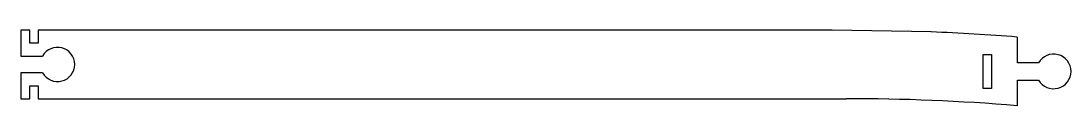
# Model space of a CAD drawing. Header units: millimetres. Extents: x -123 to 123, y -9 to 9.
import ezdxf

# ---------------------------------------------------------------- set-up
doc = ezdxf.new("R2010")
doc.units = ezdxf.units.MM
doc.layers.get('0').update_dxf_attribs({"linetype": 'CONTINUOUS'})

msp = doc.modelspace()

# ---------------------------------------------------------------- linework, layer by layer
for p, q in [((-120.56, 8.85), (-122.62, 8.85)), ((-122.62, 8.85), (-122.62, 2.8)), ((-120.56, 5.85), (-120.56, 8.85)), ((66.82, 8.85), (-118.61, 8.85)), ((-118.61, 8.85), (-118.61, 5.85)), ((89.92, 8.46), (66.82, 8.85)), ((-118.61, 5.85), (-120.56, 5.85)), ((110.09, 1.22), (110.09, 7.25)), ((-122.62, 2.8), (-117.57, 2.8)), ((102.09, 3.17), (104.04, 3.17)), ((102.09, -4.78), (102.09, 3.17)), ((104.04, 3.17), (104.04, -4.78)), ((115.05, 1.22), (110.09, 1.22)), ((-117.57, -1.15), (-122.62, -1.15)), ((-122.62, -1.15), (-122.62, -7.2)), ((-120.56, -7.2), (-120.56, -4.2)), ((-120.56, -4.2), (-118.61, -4.2)), ((-118.61, -4.2), (-118.61, -7.2)), ((104.04, -4.78), (102.09, -4.78)), ((110.09, -8.85), (110.09, -2.83)), ((110.09, -2.83), (115.05, -2.83)), ((-122.62, -7.2), (-120.56, -7.2)), ((-118.61, -7.2), (70.07, -7.2))]:
    msp.add_line(p, q)
for centre, radius, start, end in [((70.07, -491.28), 500.14, 85.4114, 87.7258), ((-114.08, 0.83), 4.01, -150.4624, 150.4624), ((118.56, -0.8), 4.06, -150.05, 150.05), ((70.07, -491.28), 484.09, 85.2589, 90)]:
    msp.add_arc(centre, radius, start, end)

doc.saveas('drawing.dxf')
